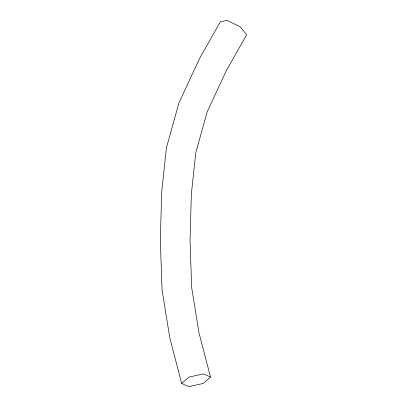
<?xml version="1.0" encoding="UTF-8"?>
<svg xmlns="http://www.w3.org/2000/svg" width="407" height="407" viewBox="0 0 407 407"><rect width="100%" height="100%" fill="white"/><g stroke="black" fill="none" stroke-linecap="round" stroke-linejoin="round"><path stroke-width="0.61" d="M181.649 383.445L189.046 377.07L203.48 373.901L210.516 377.101L203.118 383.475L188.685 386.65L181.649 383.445L169.841 338.075L162.067 290.125L160.338 240.379L161.691 192.048L166.412 147.929L178.912 102.986L199.41 58.776L220.396 21.739L227.081 20.35L240.216 26.852L246.662 34.748L226.2 70.864L207.127 111.996L195.752 152.905L191.336 194.17L190.038 240.537L191.677 287.678L198.998 332.85L210.516 377.101"/></g></svg>
